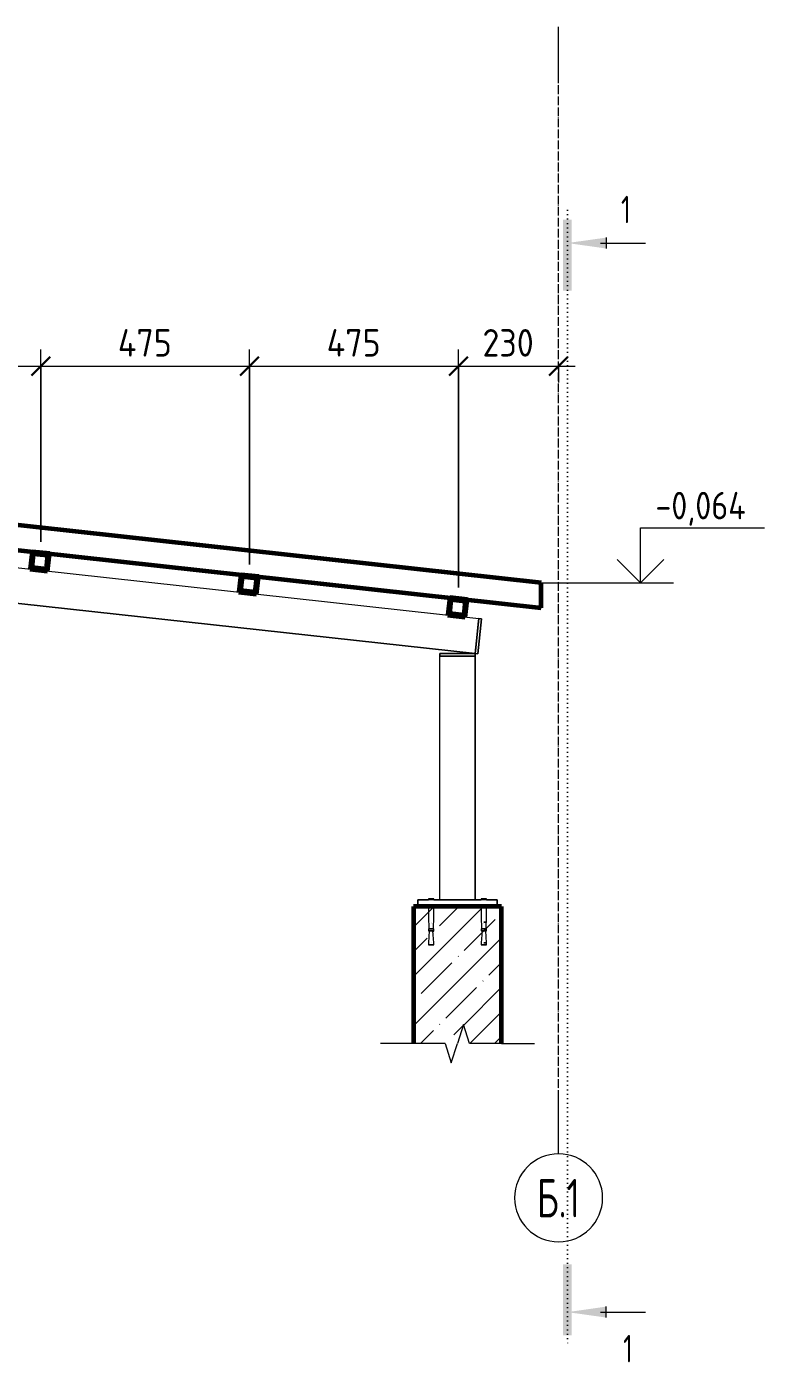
# Model space of a CAD drawing. Header units: millimetres. Extents: x 37710 to 88439, y -33428 to 33849.
# Drawn here: x 74761 to 76455, y -1836 to 1200 of the extents above; entities that cross this region are included whole.
import ezdxf

# ---------------------------------------------------------------- set-up
doc = ezdxf.new("R2010")
doc.units = ezdxf.units.MM
doc.linetypes.add('02 Штрихпунктирная _20 мм_', pattern=[25, 20, -2.5, 0, -2.5])
doc.linetypes.add('04 Пунктир 10мм', pattern=[10, 0, -10])
for name, color, linetype, lineweight in [('AA_Dim', 7, 'Continuous', 9), ('AA_Dim-25', 7, 'Continuous', 9), ('AA_Oformlenie', 7, 'Continuous', 9), ('AA_Razrez', 7, 'Continuous', 9), ('AA_Vinoska', 7, 'Continuous', 9), ('AA_Visotnaya otmetka', 7, 'Continuous', 9), ('AF_Balki', 7, 'Continuous', 20), ('AF_Pokritie', 7, 'Continuous', 9), ('AF_Stena', 7, 'Continuous', 60), ('AF_Stena_Опалубка', 253, 'Continuous', 20), ('KR_Colonna_KG', 7, 'Continuous', 20), ('KR_Detal', 7, 'Continuous', 20), ('Оси', 7, 'Continuous', 9)]:
    doc.layers.add(name, color=color, linetype=linetype, lineweight=lineweight)
doc.styles.add('ISOCPEUR', font='isocpeur.ttf', dxfattribs={"width": 0.7, "height": 87.5})
doc.styles.add('ISOCPEUR_1', font='isocpeur.ttf', dxfattribs={"width": 0.9, "height": 62.5})
doc.styles.add('ISOCPEUR_2', font='isocpeur.ttf', dxfattribs={"width": 0.85, "height": 62.5})
doc.styles.add('ISOCPEUR_4', font='isocpeur.ttf', dxfattribs={"width": 0.7, "height": 62.5})
doc.dimstyles.new('05_Округл_5мм__прозр_', dxfattribs={"dimscale": 304.8, "dimtxt": 62.248823, "dimasz": 0.139436, "dimexe": 0.123031, "dimexo": 0.082021, "dimgap": 0.008202, "dimtad": 1, "dimdec": 0, "dimrnd": 5, "dimdsep": 46, "dimtxsty": 'ISOCPEUR_1', "dimblk1": 'OBLIQUE', "dimblk2": 'OBLIQUE', "dimsah": 1, "dimcen": 0.09, "dimdle": 0.123031, "dimazin": 0, "dimtfac": 1, "dimtdec": 4, "dimtix": 1, "dimtmove": 0, "dimatfit": 3, "dimfxl": 1, "dimtvp": 1, "dimtolj": 1, "dimtzin": 0, "dimlwd": 18, "dimlwe": 18, "dimarcsym": 2})

# ---------------------------------------------------------------- blocks, each defined once
blk = doc.blocks.new('354_Прокат Лист _НесКаркас_РабПлоск_ - 354_Прокат Лист _НесКаркас_РабПлоск_-3812820-Разрез 2 Опл1')
at = {"layer": 'AF_Balki'}
for p, q in [((33075, -785), (33075, -800)), ((33255, -785), (33075, -785)), ((33075, -785), (33099, -785)), ((33075, -800), (33075, -785)), ((33111, -785), (33219, -785)), ((33231, -785), (33255, -785)), ((33255, -800), (33255, -785)), ((33255, -785), (33255, -800)), ((33075, -800), (33255, -800)), ((33099, -800), (33075, -800)), ((33219, -800), (33111, -800)), ((33255, -800), (33231, -800))]:
    blk.add_line(p, q, dxfattribs=at)
blk = doc.blocks.new('354_Анкер клиновой _СоедНесК_РабПлоск_ - M12x120_20-3789180-Разрез 2 Опл1')
at = {"layer": 'KR_Detal'}
for p, q in [((33219, -782.5), (33219, -785)), ((33225, -782.5), (33219.2, -782.5)), ((33219.2, -782.5), (33225, -782.5)), ((33225, -782.5), (33230.8, -782.5)), ((33230.8, -782.5), (33225, -782.5)), ((33231, -785), (33231, -782.5)), ((33219, -800), (33219, -835.9)), ((33231, -835.9), (33231, -800)), ((33219, -835.9), (33219.6, -838.3)), ((33219.6, -838.3), (33219.6, -850.5)), ((33225, -835.9), (33225, -835.9)), ((33225, -835.9), (33230.8, -835.9)), ((33230.8, -835.9), (33225, -835.9)), ((33225, -838.3), (33225, -838.3)), ((33225, -838.3), (33225, -838.3)), ((33230.4, -838.3), (33231, -835.9)), ((33230.4, -850.5), (33230.4, -838.3)), ((33230.9, -835.9), (33230.9, -835.9)), ((33220.8, -855.3), (33219, -882.5)), ((33225, -850.5), (33219.2, -850.5)), ((33219.2, -850.5), (33225, -850.5)), ((33225, -855.3), (33219.2, -855.3)), ((33219.2, -855.3), (33225, -855.3)), ((33225, -850.5), (33219.8, -850.5)), ((33219.8, -850.5), (33225, -850.5)), ((33225, -855.3), (33220.9, -855.3)), ((33220.9, -855.3), (33225, -855.3)), ((33225, -850.5), (33230.2, -850.5)), ((33230.2, -850.5), (33225, -850.5)), ((33225, -850.5), (33230.7, -850.5)), ((33230.7, -850.5), (33225, -850.5)), ((33225, -855.3), (33229.1, -855.3)), ((33229.1, -855.3), (33225, -855.3)), ((33225, -855.3), (33230.7, -855.3)), ((33230.7, -855.3), (33225, -855.3)), ((33231, -882.5), (33229.2, -855.3)), ((33219, -882.5), (33219, -887.3)), ((33225, -887.3), (33219.2, -887.3)), ((33219.2, -887.3), (33225, -887.3)), ((33225, -882.5), (33225, -882.5)), ((33225, -882.5), (33230.8, -882.5)), ((33230.8, -882.5), (33225, -882.5)), ((33225, -887.3), (33230.7, -887.3)), ((33230.7, -887.3), (33225, -887.3)), ((33230.9, -882.5), (33230.9, -882.5)), ((33231, -887.3), (33231, -882.5))]:
    blk.add_line(p, q, dxfattribs=at)
blk = doc.blocks.new('354_Анкер клиновой _СоедНесК_РабПлоск_ - M12x120_20-V63-Разрез 2 Опл1')
at = {"layer": 'KR_Detal'}
for p, q in [((33219, -782.5), (33219, -785)), ((33219, -782.5), (33225, -782.5)), ((33225, -782.5), (33219.2, -782.5)), ((33225, -782.5), (33231, -782.5)), ((33230.8, -782.5), (33225, -782.5)), ((33231, -785), (33231, -782.5)), ((33219, -800), (33219, -835.9)), ((33231, -835.9), (33231, -800)), ((33219, -835.9), (33219.6, -838.3)), ((33219.6, -838.3), (33219.6, -850.5)), ((33225, -835.9), (33225, -835.9)), ((33225, -835.9), (33230.9, -835.9)), ((33230.8, -835.9), (33225, -835.9)), ((33225, -838.3), (33225, -838.3)), ((33225, -838.3), (33225, -838.3)), ((33230.4, -838.3), (33231, -835.9)), ((33230.4, -850.5), (33230.4, -838.3)), ((33219, -850.5), (33219, -855.3)), ((33219, -850.5), (33225, -850.5)), ((33220.8, -855.3), (33219, -882.5)), ((33225, -855.3), (33219, -855.3)), ((33225, -850.5), (33219.2, -850.5)), ((33219.2, -855.3), (33225, -855.3)), ((33225, -850.5), (33219.8, -850.5)), ((33219.8, -850.5), (33225, -850.5)), ((33225, -855.3), (33220.9, -855.3)), ((33220.9, -855.3), (33225, -855.3)), ((33225, -850.5), (33230.2, -850.5)), ((33230.2, -850.5), (33225, -850.5)), ((33225, -850.5), (33231, -850.5)), ((33230.7, -850.5), (33225, -850.5)), ((33225, -855.3), (33229.1, -855.3)), ((33229.1, -855.3), (33225, -855.3)), ((33225, -855.3), (33230.7, -855.3)), ((33231, -855.3), (33225, -855.3)), ((33231, -882.5), (33229.2, -855.3)), ((33231, -855.3), (33231, -850.5)), ((33219, -882.5), (33219, -887.3)), ((33225, -887.3), (33219, -887.3)), ((33219.2, -887.3), (33225, -887.3)), ((33225, -882.5), (33225, -882.5)), ((33225, -882.5), (33230.9, -882.5)), ((33230.8, -882.5), (33225, -882.5)), ((33225, -887.3), (33230.7, -887.3)), ((33231, -887.3), (33225, -887.3)), ((33231, -887.3), (33231, -882.5))]:
    blk.add_line(p, q, dxfattribs=at)
blk = doc.blocks.new('354_Анкер клиновой _СоедНесК_РабПлоск_ - M12x120_20-V64-Разрез 2 Опл1')
at = {"layer": 'KR_Detal'}
for p, q in [((33099, -782.5), (33099, -785)), ((33105, -782.5), (33099.2, -782.5)), ((33099.2, -782.5), (33105, -782.5)), ((33105, -782.5), (33110.8, -782.5)), ((33110.8, -782.5), (33105, -782.5)), ((33111, -785), (33111, -782.5)), ((33099, -800), (33099, -835.9)), ((33111, -835.9), (33111, -800)), ((33099, -835.9), (33099.6, -838.3)), ((33099.6, -838.3), (33099.6, -850.5)), ((33105, -835.9), (33105, -835.9)), ((33105, -835.9), (33105, -835.9)), ((33105, -838.3), (33105, -838.3)), ((33105, -838.3), (33105, -838.3)), ((33110.4, -838.3), (33111, -835.9)), ((33110.4, -850.5), (33110.4, -838.3)), ((33100.8, -855.3), (33099, -882.5)), ((33105, -850.5), (33099.2, -850.5)), ((33099.2, -850.5), (33105, -850.5)), ((33105, -855.3), (33099.2, -855.3)), ((33099.2, -855.3), (33105, -855.3)), ((33105, -850.5), (33099.8, -850.5)), ((33099.8, -850.5), (33105, -850.5)), ((33105, -855.3), (33100.9, -855.3)), ((33100.9, -855.3), (33105, -855.3)), ((33105, -850.5), (33110.2, -850.5)), ((33110.2, -850.5), (33105, -850.5)), ((33105, -850.5), (33110.8, -850.5)), ((33110.8, -850.5), (33105, -850.5)), ((33105, -855.3), (33109.1, -855.3)), ((33109.1, -855.3), (33105, -855.3)), ((33105, -855.3), (33110.8, -855.3)), ((33110.8, -855.3), (33105, -855.3)), ((33111, -882.5), (33109.2, -855.3)), ((33099, -882.5), (33099, -887.3)), ((33105, -887.3), (33099.2, -887.3)), ((33099.2, -887.3), (33105, -887.3)), ((33105, -882.5), (33105, -882.5)), ((33105, -882.5), (33105, -882.5)), ((33105, -887.3), (33110.8, -887.3)), ((33110.8, -887.3), (33105, -887.3)), ((33111, -887.3), (33111, -882.5))]:
    blk.add_line(p, q, dxfattribs=at)
blk = doc.blocks.new('354_Анкер клиновой _СоедНесК_РабПлоск_ - M12x120_20-V65-Разрез 2 Опл1')
at = {"layer": 'KR_Detal'}
for p, q in [((33099, -782.5), (33099, -785)), ((33099, -782.5), (33105, -782.5)), ((33105, -782.5), (33099.2, -782.5)), ((33105, -782.5), (33111, -782.5)), ((33110.8, -782.5), (33105, -782.5)), ((33111, -785), (33111, -782.5)), ((33099, -800), (33099, -835.9)), ((33111, -835.9), (33111, -800)), ((33099, -835.9), (33099.6, -838.3)), ((33099.6, -838.3), (33099.6, -850.5)), ((33105, -835.9), (33105, -835.9)), ((33105, -835.9), (33105, -835.9)), ((33105, -838.3), (33105, -838.3)), ((33105, -838.3), (33105, -838.3)), ((33110.4, -838.3), (33111, -835.9)), ((33110.4, -850.5), (33110.4, -838.3)), ((33099, -850.5), (33099, -855.3)), ((33099, -850.5), (33105, -850.5)), ((33100.8, -855.3), (33099, -882.5)), ((33105, -855.3), (33099, -855.3)), ((33105, -850.5), (33099.2, -850.5)), ((33099.2, -855.3), (33105, -855.3)), ((33105, -850.5), (33099.8, -850.5)), ((33099.8, -850.5), (33105, -850.5)), ((33105, -855.3), (33100.9, -855.3)), ((33100.9, -855.3), (33105, -855.3)), ((33105, -850.5), (33110.2, -850.5)), ((33110.2, -850.5), (33105, -850.5)), ((33105, -850.5), (33111, -850.5)), ((33110.8, -850.5), (33105, -850.5)), ((33105, -855.3), (33109.1, -855.3)), ((33109.1, -855.3), (33105, -855.3)), ((33105, -855.3), (33110.8, -855.3)), ((33111, -855.3), (33105, -855.3)), ((33111, -882.5), (33109.2, -855.3)), ((33111, -855.3), (33111, -850.5)), ((33099, -882.5), (33099, -887.3)), ((33105, -887.3), (33099, -887.3)), ((33099.2, -887.3), (33105, -887.3)), ((33105, -882.5), (33105, -882.5)), ((33105, -882.5), (33105, -882.5)), ((33105, -887.3), (33110.8, -887.3)), ((33111, -887.3), (33105, -887.3)), ((33111, -887.3), (33111, -882.5))]:
    blk.add_line(p, q, dxfattribs=at)
blk = doc.blocks.new('354_Прокат Лист _НесКаркас_РабПлоск_ - 354_Прокат Лист _НесКаркас_РабПлоск_-3830724-Разрез 2 Опл1')
at = {"layer": 'AF_Balki'}
for p, q in [((33125, -231), (33125, -225)), ((33125, -225), (33205, -225)), ((33205, -225), (33125, -225)), ((33125, -225), (33125, -231)), ((33205, -231), (33125, -231)), ((33125, -231), (33205, -231)), ((33205, -225), (33205, -231)), ((33205, -231), (33205, -225))]:
    blk.add_line(p, q, dxfattribs=at)
blk = doc.blocks.new('011_ЛинияОбрыва _ЭлУзла_Линия_ - Тип 1-3841405-Разрез 2 Опл1')
at = {"layer": 'AA_Oformlenie'}
for p, q in [((33136.8, -1111.7), (33065, -1111.7)), ((33265, -1111.7), (33192.5, -1111.7))]:
    blk.add_line(p, q, dxfattribs=at)
blk = doc.blocks.new('Ось сетки - d_4мм-2765513-Разрез 2 Опл1')
at = {"layer": 'Оси'}
for start, end in [(0, 180), (0, 180), (180, 360), (180, 360)]:
    blk.add_arc((31145, -1462.3), 100, start, end, dxfattribs=at)
blk = doc.blocks.new('Разрез - Номер узла_ сзади-394133-Разрез 2 Опл1')
at = {"layer": 'AA_Razrez'}
for points in [[(33404.9, 600), (33424.8, 600), (33424.8, 761.4), (33404.9, 761.4)], [(33503.3, 695.8), (33503.3, 720.6), (33415, 708.2)]]:
    blk.add_hatch(color=256, dxfattribs=at).paths.add_polyline_path(points)
for p, q in [((33490, 708.2), (33592.4, 708.2)), ((33503.3, 720.6), (33503.3, 695.8))]:
    blk.add_line(p, q, dxfattribs=at)
blk = doc.blocks.new('Разрез - Номер узла_ спереди-394134-Разрез 2 Опл1')
at = {"layer": 'AA_Razrez'}
for points in [[(33404.9, -1613.8), (33424.8, -1613.8), (33424.8, -1775.2), (33404.9, -1775.2)], [(33503.3, -1709.6), (33503.3, -1734.5), (33415, -1722.1)]]:
    blk.add_hatch(color=256, dxfattribs=at).paths.add_polyline_path(points)
for p, q in [((33490, -1722.1), (33592.4, -1722.1)), ((33503.3, -1734.5), (33503.3, -1709.6))]:
    blk.add_line(p, q, dxfattribs=at)
blk = doc.blocks.new('DIMBLOCK45-Разрез 2 Опл1')
at = {"layer": 'AA_Dim-25', "lineweight": 18}
for p, q in [((74318.5, 81.5), (74318.5, 465.9)), ((74793.5, 29.3), (74793.5, 465.9)), ((74318.5, 428.4), (74793.5, 428.4)), ((74318.5, 428.4), (74318.5, 81.5)), ((74793.5, 428.4), (74793.5, 29.3))]:
    blk.add_line(p, q, dxfattribs=at)
at = {"layer": 'AA_Dim-25', "lineweight": 30}
for p, q in [((74318.5, 428.4), (74297.3, 407.2)), ((74318.5, 428.4), (74339.8, 449.7)), ((74793.5, 428.4), (74772.3, 407.2)), ((74793.5, 428.4), (74814.8, 449.7))]:
    blk.add_line(p, q, dxfattribs=at)
at = {"layer": 'AA_Dim-25', "color": 0, "lineweight": 18, "insert": (74493.8, 512.6), "char_height": 62.5, "width": 149.397, "attachment_point": 1, "line_spacing_factor": 1.149209, "style": 'ISOCPEUR_1'}
blk.add_mtext('475', dxfattribs=at)
blk = doc.blocks.new('_Oblique')
at = {"color": 0, "linetype": 'ByBlock', "lineweight": -2}
blk.add_line((-0.5, -0.5), (0.5, 0.5), dxfattribs=at)
blk = doc.blocks.new('DIMBLOCK46-Разрез 2 Опл1')
at = {"layer": 'AA_Dim-25', "lineweight": 18}
for p, q in [((74793.5, 29.3), (74793.5, 465.9)), ((75268.5, -22.9), (75268.5, 465.9)), ((74793.5, 428.4), (75268.5, 428.4)), ((74793.5, 428.4), (74793.5, 29.3)), ((75268.5, 428.4), (75268.5, -22.9))]:
    blk.add_line(p, q, dxfattribs=at)
at = {"layer": 'AA_Dim-25', "lineweight": 30}
for p, q in [((74793.5, 428.4), (74772.3, 407.2)), ((74793.5, 428.4), (74814.8, 449.7)), ((75268.5, 428.4), (75247.3, 407.2)), ((75268.5, 428.4), (75289.8, 449.7))]:
    blk.add_line(p, q, dxfattribs=at)
at = {"layer": 'AA_Dim-25', "color": 0, "lineweight": 18, "insert": (74968.8, 512.6), "char_height": 62.5, "width": 149.397, "attachment_point": 1, "line_spacing_factor": 1.149209, "style": 'ISOCPEUR_1'}
blk.add_mtext('475', dxfattribs=at)
blk = doc.blocks.new('DIMBLOCK47-Разрез 2 Опл1')
at = {"layer": 'AA_Dim-25', "lineweight": 18}
for p, q in [((75268.5, -22.9), (75268.5, 465.9)), ((75743.5, -75.1), (75743.5, 465.9)), ((75268.5, 428.4), (75743.5, 428.4)), ((75268.5, 428.4), (75268.5, -22.9)), ((75743.5, 428.4), (75743.5, -75.1))]:
    blk.add_line(p, q, dxfattribs=at)
at = {"layer": 'AA_Dim-25', "lineweight": 30}
for p, q in [((75268.5, 428.4), (75247.3, 407.2)), ((75268.5, 428.4), (75289.8, 449.7)), ((75743.5, 428.4), (75722.3, 407.2)), ((75743.5, 428.4), (75764.8, 449.7))]:
    blk.add_line(p, q, dxfattribs=at)
at = {"layer": 'AA_Dim-25', "color": 0, "lineweight": 18, "insert": (75443.8, 512.6), "char_height": 62.5, "width": 149.397, "attachment_point": 1, "line_spacing_factor": 1.149209, "style": 'ISOCPEUR_1'}
blk.add_mtext('475', dxfattribs=at)
blk = doc.blocks.new('DIMBLOCK48-Разрез 2 Опл1')
at = {"layer": 'AA_Dim-25', "lineweight": 18}
for p, q in [((75743.5, -75.1), (75743.5, 465.9)), ((75743.5, 428.4), (76008.9, 428.4)), ((75743.5, 428.4), (75743.5, -75.1)), ((75971.4, 433.5), (75971.4, 390.9)), ((75971.4, 428.4), (75971.4, 433.5))]:
    blk.add_line(p, q, dxfattribs=at)
at = {"layer": 'AA_Dim-25', "lineweight": 30}
for p, q in [((75743.5, 428.4), (75722.3, 407.2)), ((75743.5, 428.4), (75764.8, 449.7)), ((75971.4, 428.4), (75950.1, 407.2)), ((75971.4, 428.4), (75992.6, 449.7))]:
    blk.add_line(p, q, dxfattribs=at)
at = {"layer": 'AA_Dim-25', "color": 0, "lineweight": 18, "insert": (75798.2, 512.6), "char_height": 62.5, "width": 142.215, "attachment_point": 1, "line_spacing_factor": 1.149209, "style": 'ISOCPEUR_1'}
blk.add_mtext('230', dxfattribs=at)
blk = doc.blocks.new('Высотные отметки - Стрелка вверх-400292-Разрез 2 Опл1')
at = {"layer": 'AA_Vinoska'}
for p, q in [((33581, 61), (33863.5, 61)), ((33581, -64), (33581, 61)), ((33581, -64), (33528, -11)), ((33581, -64), (33634, -11)), ((33506, -64), (33656, -64))]:
    blk.add_line(p, q, dxfattribs=at)

msp = doc.modelspace()

# ---------------------------------------------------------------- hatches: boundary and pattern name
at = {"layer": 'AF_Stena', "lineweight": 9}
h = msp.add_hatch(dxfattribs=at)
h.set_pattern_fill('FP_6', color=256, style=0, pattern_type=2)
h.set_pattern_definition([(45, (74676.36, 320.97), (-56.1266, 56.1266), []), (45, (74732.49, 320.97), (-56.1266, 56.1266), [99.219, -19.844, 0.8382, -19.006])])
h.paths.add_polyline_path([(75741.3632, -1111.7386), (75755.1132, -1068.4374), (75768.8632, -1111.7386), (75841.3632, -1111.7386), (75841.3632, -800), (75641.3632, -800), (75641.3632, -1111.7386), (75713.2089, -1111.7386), (75713.2089, -1092.1123), (75741.3632, -1092.1123)])

# ---------------------------------------------------------------- linework, layer by layer
at = {"layer": 'AA_Razrez', "linetype": '04 Пунктир 10мм'}
msp.add_line((75991.3632, 783.2174), (75991.3632, -1797.0552), dxfattribs=at)
at = {"layer": 'AA_Vinoska'}
for p, q in [((75755.1132, -1068.4374), (75741.3632, -1111.7386)), ((75768.8632, -1111.7386), (75755.1132, -1068.4374)), ((75641.3632, -1111.7386), (75566.3632, -1111.7386)), ((75713.2089, -1111.7386), (75727.286, -1155.0637)), ((75727.286, -1155.0637), (75741.3632, -1111.7386)), ((75841.3632, -1111.7386), (75916.3632, -1111.7386))]:
    msp.add_line(p, q, dxfattribs=at)
at = {"layer": 'AA_Visotnaya otmetka'}
for p, q in [((75931.3632, -64.0067), (76099.6038, -64.0067)), ((76099.6038, -64.0067), (76157.3512, -64.0067))]:
    msp.add_line(p, q, dxfattribs=at)
at = {"layer": 'AF_Balki'}
for p, q in [((74036.3632, 47.2769), (75790.1031, -145.4393)), ((74036.3632, 47.2769), (75790.1031, -145.4393)), ((75781.3646, -224.9607), (74036.3632, -33.2047)), ((74036.3632, -33.2047), (75781.3646, -224.9607)), ((75781.3646, -224.9607), (75790.1031, -145.4393)), ((75790.1031, -145.4393), (75781.3646, -224.9607)), ((75789.4477, -151.4034), (75782.02, -218.9966)), ((75782.02, -218.9966), (75789.4477, -151.4034))]:
    msp.add_line(p, q, dxfattribs=at)
at = {"layer": 'AF_Balki', "lineweight": 60}
for p, q in [((74773.6671, 6.4956), (74769.2986, -33.2651)), ((74813.4279, 2.127), (74773.6671, 6.4956)), ((74773.7115, -29.7259), (74777.2063, 2.0827)), ((74777.2063, 2.0827), (74809.0149, -1.4122)), ((74809.0593, -37.6337), (74813.4279, 2.127)), ((74805.5201, -33.2208), (74773.7115, -29.7259)), ((74809.0149, -1.4122), (74805.5201, -33.2208)), ((74769.2986, -33.2651), (74809.0593, -37.6337)), ((75248.6671, -45.7016), (75244.2986, -85.4623)), ((75288.4279, -50.0701), (75248.6671, -45.7016)), ((75248.7115, -81.9231), (75252.2063, -50.1145)), ((75252.2063, -50.1145), (75284.0149, -53.6093)), ((75284.0149, -53.6093), (75280.5201, -85.4179)), ((75284.0593, -89.8308), (75288.4279, -50.0701)), ((75244.2986, -85.4623), (75284.0593, -89.8308)), ((75280.5201, -85.4179), (75248.7115, -81.9231)), ((75723.6671, -97.8959), (75719.2986, -137.6566)), ((75763.4279, -102.2644), (75723.6671, -97.8959)), ((75723.7115, -134.1174), (75727.2063, -102.3088)), ((75727.2063, -102.3088), (75759.0149, -105.8036)), ((75759.0149, -105.8036), (75755.5201, -137.6122)), ((75759.0593, -142.0251), (75763.4279, -102.2644)), ((75719.2986, -137.6566), (75759.0593, -142.0251)), ((75755.5201, -137.6122), (75723.7115, -134.1174))]:
    msp.add_line(p, q, dxfattribs=at)
at = {"layer": 'AF_Pokritie', "lineweight": 60}
for p, q in [((75931.3632, -64.0067), (74171.3632, 129.4596)), ((74171.3632, 72.4596), (75931.3632, -121.0067)), ((75931.3632, -121.0067), (75931.3632, -64.0067))]:
    msp.add_line(p, q, dxfattribs=at)
at = {"layer": 'AF_Stena_Опалубка', "lineweight": 60}
for p, q in [((75841.3632, -800), (75641.3632, -800)), ((75641.3632, -800), (75641.3632, -1111.7386)), ((75841.3632, -1111.7386), (75841.3632, -800))]:
    msp.add_line(p, q, dxfattribs=at)
at = {"layer": 'KR_Colonna_KG'}
for p, q in [((75781.3632, -231), (75701.3632, -231)), ((75701.3632, -231), (75781.3632, -231)), ((75701.3632, -785), (75701.3632, -231)), ((75701.3632, -785), (75701.3632, -231)), ((75707.3632, -231), (75775.3632, -231)), ((75775.3632, -231), (75707.3632, -231)), ((75781.3632, -231), (75781.3632, -785)), ((75781.3632, -785), (75781.3632, -231)), ((75781.3632, -785), (75701.3632, -785)), ((75701.3632, -785), (75781.3632, -785)), ((75707.3632, -785), (75775.3632, -785)), ((75775.3632, -785), (75707.3632, -785))]:
    msp.add_line(p, q, dxfattribs=at)
at = {"layer": 'Оси'}
for p, q in [((75971.3632, 1075.0118), (75971.3632, 1200.0118)), ((75971.3632, -1362.3139), (75971.3632, -1237.3139))]:
    msp.add_line(p, q, dxfattribs=at)
at = {"layer": 'Оси', "linetype": '02 Штрихпунктирная _20 мм_'}
msp.add_line((75971.3632, -1237.3139), (75971.3632, 1075.0118), dxfattribs=at)

# ---------------------------------------------------------------- block references
at = {"layer": 'AA_Oformlenie'}
msp.add_blockref('011_ЛинияОбрыва _ЭлУзла_Линия_ - Тип 1-3841405-Разрез 2 Опл1', (42576.3632, 0), dxfattribs=at)
at = {"layer": 'AA_Razrez'}
for name in ['Разрез - Номер узла_ сзади-394133-Разрез 2 Опл1', 'Разрез - Номер узла_ спереди-394134-Разрез 2 Опл1']:
    msp.add_blockref(name, (42576.3632, 0), dxfattribs=at)
at = {"layer": 'AA_Vinoska'}
msp.add_blockref('Высотные отметки - Стрелка вверх-400292-Разрез 2 Опл1', (42576.3632, 0), dxfattribs=at)
at = {"layer": 'AF_Balki', "rotation": 263.7290011343753}
msp.add_blockref('354_Прокат Лист _НесКаркас_РабПлоск_ - 354_Прокат Лист _НесКаркас_РабПлоск_-3830724-Разрез 2 Опл1', (79638.004, 32756.1206), dxfattribs=at)
at = {"layer": 'AF_Balki'}
for name in ['354_Прокат Лист _НесКаркас_РабПлоск_ - 354_Прокат Лист _НесКаркас_РабПлоск_-3830724-Разрез 2 Опл1', '354_Прокат Лист _НесКаркас_РабПлоск_ - 354_Прокат Лист _НесКаркас_РабПлоск_-3812820-Разрез 2 Опл1']:
    msp.add_blockref(name, (42576.3632, 0), dxfattribs=at)
at = {"layer": 'KR_Detal'}
for name in ['354_Анкер клиновой _СоедНесК_РабПлоск_ - M12x120_20-V64-Разрез 2 Опл1', '354_Анкер клиновой _СоедНесК_РабПлоск_ - M12x120_20-V65-Разрез 2 Опл1', '354_Анкер клиновой _СоедНесК_РабПлоск_ - M12x120_20-3789180-Разрез 2 Опл1', '354_Анкер клиновой _СоедНесК_РабПлоск_ - M12x120_20-V63-Разрез 2 Опл1']:
    msp.add_blockref(name, (42576.3632, 0), dxfattribs=at)
at = {"layer": 'Оси'}
msp.add_blockref('Ось сетки - d_4мм-2765513-Разрез 2 Опл1', (44826.3632, 0), dxfattribs=at)

# ---------------------------------------------------------------- texts
at = {"layer": 'AA_Razrez', "char_height": 62.5, "width": 26.656109, "attachment_point": 1, "style": 'ISOCPEUR_4'}
for insert in [(76113.2664, 815.6791), (76118.06, -1773.8398)]:
    msp.add_mtext('\\fISOCPEUR|b0|i0|c204|p34|;\\W.7;1', dxfattribs=dict(at, insert=insert))
at = {"layer": 'Оси', "char_height": 87.5, "width": 60.326984, "attachment_point": 1, "style": 'ISOCPEUR'}
for s, insert in [('\\fISOCPEUR|b0|i0|c204|p34|;\\W.7;Б', (75921.543, -1419.2274)), ('.1', (75971.3178, -1419.2274))]:
    msp.add_mtext(s, dxfattribs=dict(at, insert=insert))

# ---------------------------------------------------------------- dimensions: what is measured, and where the dimension line sits
at = {"layer": 'AA_Dim', "lineweight": 18}
for base, p1, p2, override, picture, middle in [((74793.5475, 428.4403), (74318.5475, 56.5085), (74793.5475, 4.3113), {"dimpost": '<>', "dimfxl": 477.859333}, 'DIMBLOCK45-Разрез 2 Опл1', (74556.0475, 462.1903)), ((75268.5475, 428.4403), (74793.5475, 4.3113), (75268.5475, -47.8858), {"dimpost": '<>', "dimfxl": 477.859333}, 'DIMBLOCK46-Разрез 2 Опл1', (75031.0475, 462.1903)), ((75743.5475, 428.4403), (75268.5475, -47.8858), (75743.5475, -100.0801), {"dimpost": '<>', "dimfxl": 477.859023}, 'DIMBLOCK47-Разрез 2 Опл1', (75506.0475, 462.1903)), ((75971.3632, 428.4403), (75743.5475, -100.0801), (75971.3632, 458.4924), {"dimpost": '<>', "dimfxl": 603.243946}, 'DIMBLOCK48-Разрез 2 Опл1', (75857.4554, 462.1903))]:
    dim = msp.add_linear_dim(base=base, p1=p1, p2=p2, dimstyle='05_Округл_5мм__прозр_', override=override, dxfattribs=at)
    dim.commit()
    dim.dimension.update_dxf_attribs({"geometry": picture, "text_midpoint": middle})

# ---------------------------------------------------------------- next in the draw order: texts
at = {"layer": 'AA_Visotnaya otmetka', "insert": (76191.5249, 142.6468), "char_height": 62.5, "width": 247.983009, "attachment_point": 1, "line_spacing_factor": 1.149209, "style": 'ISOCPEUR_2', "bg_fill": 3, "box_fill_scale": 1.25, "bg_fill_color": 256, "bg_fill_true_color": 13158600, "bg_fill_transparency": 0}
msp.add_mtext('-0,064', dxfattribs=at)

doc.saveas('drawing.dxf')
